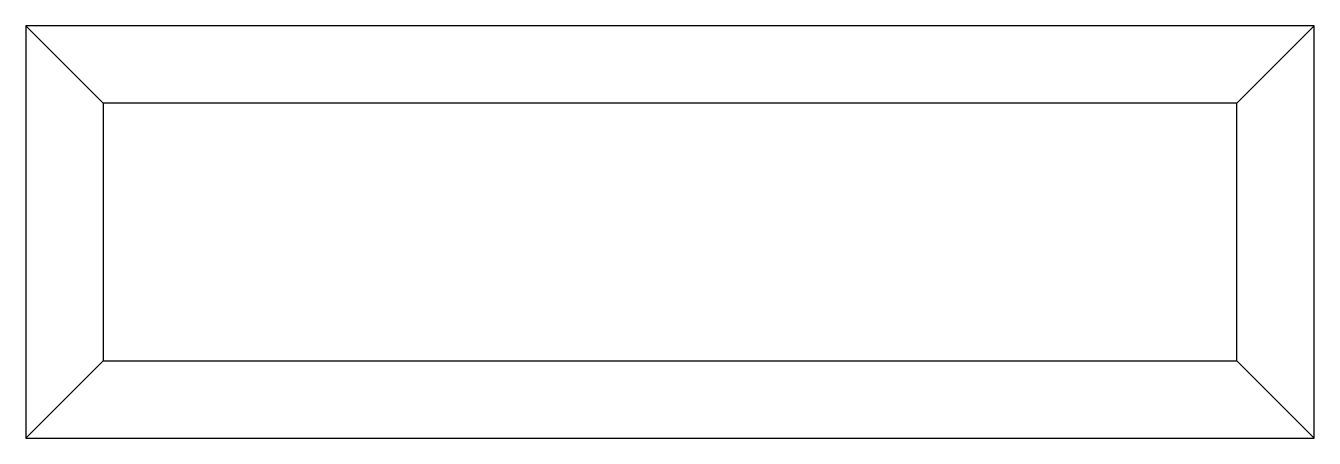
# Model space of a CAD drawing. Header units: metres. Extents: x 11 to 2511, y -780 to 20.
import ezdxf

# ---------------------------------------------------------------- set-up
doc = ezdxf.new("R2010")
doc.units = ezdxf.units.M

msp = doc.modelspace()

# ---------------------------------------------------------------- linework, layer by layer
for p, q in [((160.68, -129.91), (10.68, 20.09)), ((2360.68, -129.91), (2510.68, 20.09)), ((160.68, -629.91), (10.68, -779.91)), ((2360.68, -629.91), (2510.68, -779.91))]:
    msp.add_line(p, q)
for points in [[(10.68, -779.91), (2510.68, -779.91), (2510.68, 20.09), (10.68, 20.09)], [(160.68, -629.91), (2360.68, -629.91), (2360.68, -129.91), (160.68, -129.91)]]:
    msp.add_lwpolyline(points, close=True)

doc.saveas('drawing.dxf')
